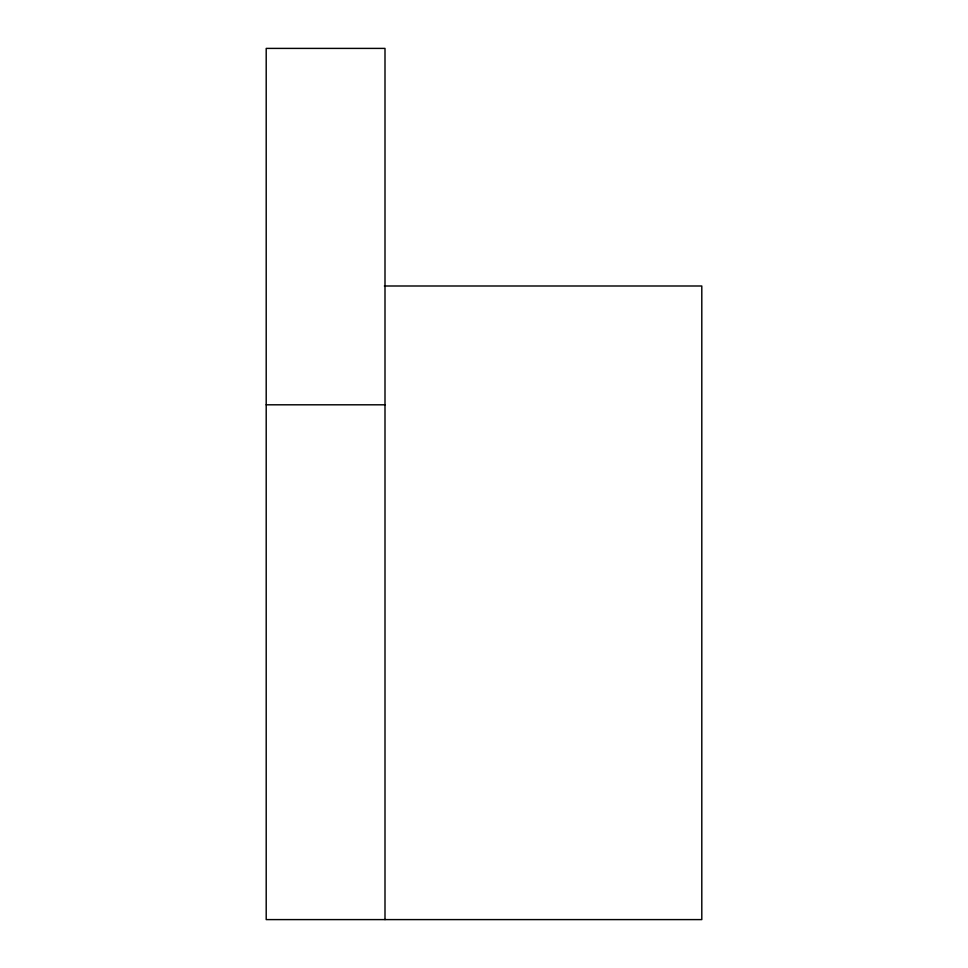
<?xml version="1.0" encoding="UTF-8"?>
<svg xmlns="http://www.w3.org/2000/svg" width="968" height="968" viewBox="0 0 968 968"><rect width="100%" height="100%" fill="white"/><g stroke="black" fill="none" stroke-linecap="round" stroke-linejoin="round"><path stroke-width="1.45" d="M384.393 285.996L701.8 285.996L701.8 919.6L266.2 919.6L266.2 48.4L384.998 48.4L384.998 919.6M266.2 404.805L384.998 404.805"/></g></svg>
